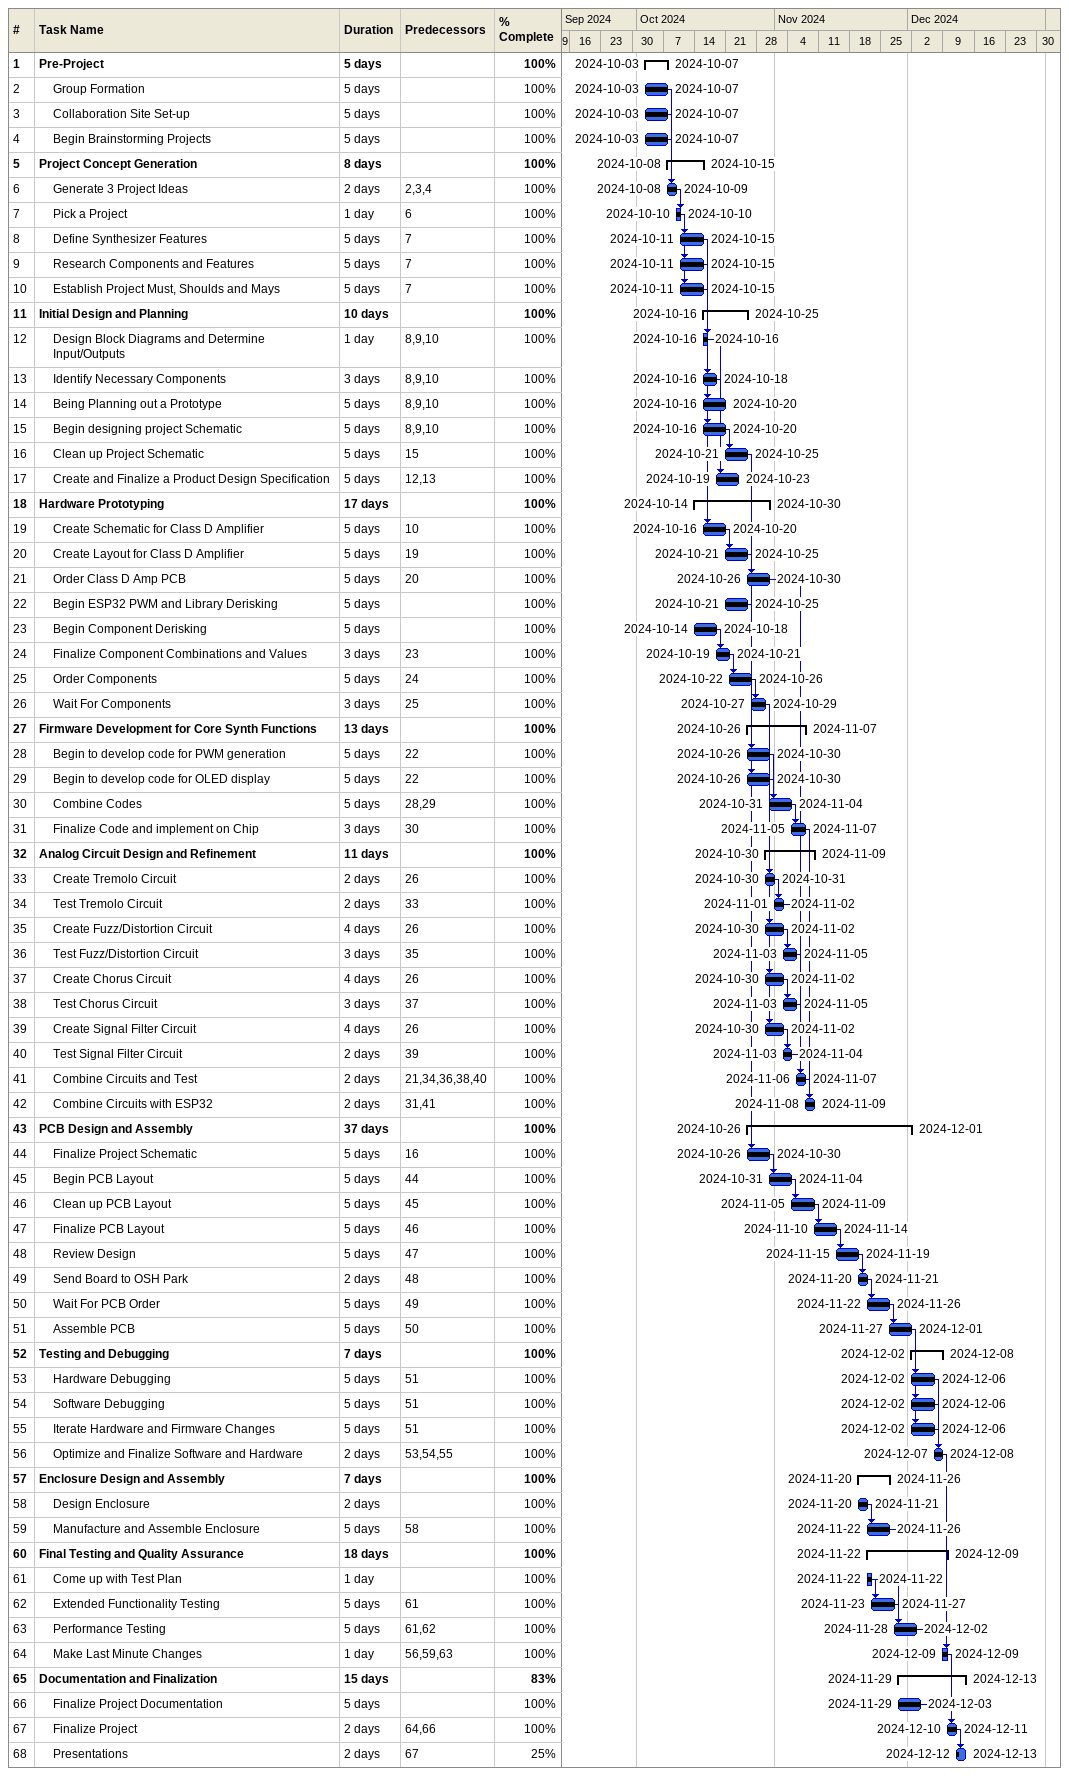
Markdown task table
| ID | Level | Task | Duration | Start | Finish | Predecessors | % complete |
|---|---|---|---|---|---|---|---|
| 1 | 1 | **Pre-Project** | 5d | 2024-10-03 | 2024-10-07 |  | 100 |
| 2 | 2 | Group Formation | 5d | 2024-10-03 | 2024-10-07 |  | 100 |
| 3 | 2 | Collaboration Site Set-up | 5d | 2024-10-03 | 2024-10-07 |  | 100 |
| 4 | 2 | Begin Brainstorming Projects | 5d | 2024-10-03 | 2024-10-07 |  | 100 |
| 5 | 1 | **Project Concept Generation** | 8d | 2024-10-08 | 2024-10-15 |  | 100 |
| 6 | 2 | Generate 3 Project Ideas | 2d | 2024-10-08 | 2024-10-09 | 2, 3, 4 | 100 |
| 7 | 2 | Pick a Project | 1d | 2024-10-10 | 2024-10-10 | 6 | 100 |
| 8 | 2 | Define Synthesizer Features | 5d | 2024-10-11 | 2024-10-15 | 7 | 100 |
| 9 | 2 | Research Components and Features | 5d | 2024-10-11 | 2024-10-15 | 7 | 100 |
| 10 | 2 | Establish Project Must, Shoulds and Mays | 5d | 2024-10-11 | 2024-10-15 | 7 | 100 |
| 11 | 1 | **Initial Design and Planning** | 10d | 2024-10-16 | 2024-10-25 |  | 100 |
| 12 | 2 | Design Block Diagrams and Determine Input/Outputs | 1d | 2024-10-16 | 2024-10-16 | 8, 9, 10 | 100 |
| 13 | 2 | Identify Necessary Components | 3d | 2024-10-16 | 2024-10-18 | 8, 9, 10 | 100 |
| 14 | 2 | Being Planning out a Prototype | 5d | 2024-10-16 | 2024-10-20 | 8, 9, 10 | 100 |
| 15 | 2 | Begin designing project Schematic | 5d | 2024-10-16 | 2024-10-20 | 8, 9, 10 | 100 |
| 16 | 2 | Clean up Project Schematic | 5d | 2024-10-21 | 2024-10-25 | 15 | 100 |
| 17 | 2 | Create and Finalize a Product Design Specification | 5d | 2024-10-19 | 2024-10-23 | 12, 13 | 100 |
| 18 | 1 | **Hardware Prototyping** | 17d | 2024-10-14 | 2024-10-30 |  | 100 |
| 19 | 2 | Create Schematic for Class D Amplifier | 5d | 2024-10-16 | 2024-10-20 | 10 | 100 |
| 20 | 2 | Create Layout for Class D Amplifier | 5d | 2024-10-21 | 2024-10-25 | 19 | 100 |
| 21 | 2 | Order Class D Amp PCB | 5d | 2024-10-26 | 2024-10-30 | 20 | 100 |
| 22 | 2 | Begin ESP32 PWM and Library Derisking | 5d | 2024-10-21 | 2024-10-25 |  | 100 |
| 23 | 2 | Begin Component Derisking | 5d | 2024-10-14 | 2024-10-18 |  | 100 |
| 24 | 2 | Finalize Component Combinations and Values | 3d | 2024-10-19 | 2024-10-21 | 23 | 100 |
| 25 | 2 | Order Components | 5d | 2024-10-22 | 2024-10-26 | 24 | 100 |
| 26 | 2 | Wait For Components | 3d | 2024-10-27 | 2024-10-29 | 25 | 100 |
| 27 | 1 | **Firmware Development for Core Synth Functions** | 13d | 2024-10-26 | 2024-11-07 |  | 100 |
| 28 | 2 | Begin to develop code for PWM generation | 5d | 2024-10-26 | 2024-10-30 | 22 | 100 |
| 29 | 2 | Begin to develop code for OLED display | 5d | 2024-10-26 | 2024-10-30 | 22 | 100 |
| 30 | 2 | Combine Codes | 5d | 2024-10-31 | 2024-11-04 | 28, 29 | 100 |
| 31 | 2 | Finalize Code and implement on Chip | 3d | 2024-11-05 | 2024-11-07 | 30 | 100 |
| 32 | 1 | **Analog Circuit Design and Refinement** | 11d | 2024-10-30 | 2024-11-09 |  | 100 |
| 33 | 2 | Create Tremolo Circuit | 2d | 2024-10-30 | 2024-10-31 | 26 | 100 |
| 34 | 2 | Test Tremolo Circuit | 2d | 2024-11-01 | 2024-11-02 | 33 | 100 |
| 35 | 2 | Create Fuzz/Distortion Circuit | 4d | 2024-10-30 | 2024-11-02 | 26 | 100 |
| 36 | 2 | Test Fuzz/Distortion Circuit | 3d | 2024-11-03 | 2024-11-05 | 35 | 100 |
| 37 | 2 | Create Chorus Circuit | 4d | 2024-10-30 | 2024-11-02 | 26 | 100 |
| 38 | 2 | Test Chorus Circuit | 3d | 2024-11-03 | 2024-11-05 | 37 | 100 |
| 39 | 2 | Create Signal Filter Circuit | 4d | 2024-10-30 | 2024-11-02 | 26 | 100 |
| 40 | 2 | Test Signal Filter Circuit | 2d | 2024-11-03 | 2024-11-04 | 39 | 100 |
| 41 | 2 | Combine Circuits and Test | 2d | 2024-11-06 | 2024-11-07 | 21, 34, 36, 38, 40 | 100 |
| 42 | 2 | Combine Circuits with ESP32 | 2d | 2024-11-08 | 2024-11-09 | 31, 41 | 100 |
| 43 | 1 | **PCB Design and Assembly** | 37d | 2024-10-26 | 2024-12-01 |  | 100 |
| 44 | 2 | Finalize Project Schematic | 5d | 2024-10-26 | 2024-10-30 | 16 | 100 |
| 45 | 2 | Begin PCB Layout | 5d | 2024-10-31 | 2024-11-04 | 44 | 100 |
| 46 | 2 | Clean up PCB Layout | 5d | 2024-11-05 | 2024-11-09 | 45 | 100 |
| 47 | 2 | Finalize PCB Layout | 5d | 2024-11-10 | 2024-11-14 | 46 | 100 |
| 48 | 2 | Review Design | 5d | 2024-11-15 | 2024-11-19 | 47 | 100 |
| 49 | 2 | Send Board to OSH Park | 2d | 2024-11-20 | 2024-11-21 | 48 | 100 |
| 50 | 2 | Wait For PCB Order | 5d | 2024-11-22 | 2024-11-26 | 49 | 100 |
| 51 | 2 | Assemble PCB | 5d | 2024-11-27 | 2024-12-01 | 50 | 100 |
| 52 | 1 | **Testing and Debugging** | 7d | 2024-12-02 | 2024-12-08 |  | 100 |
| 53 | 2 | Hardware Debugging | 5d | 2024-12-02 | 2024-12-06 | 51 | 100 |
| 54 | 2 | Software Debugging | 5d | 2024-12-02 | 2024-12-06 | 51 | 100 |
| 55 | 2 | Iterate Hardware and Firmware Changes | 5d | 2024-12-02 | 2024-12-06 | 51 | 100 |
| 56 | 2 | Optimize and Finalize Software and Hardware | 2d | 2024-12-07 | 2024-12-08 | 53, 54, 55 | 100 |
| 57 | 1 | **Enclosure Design and Assembly** | 7d | 2024-11-20 | 2024-11-26 |  | 100 |
| 58 | 2 | Design Enclosure | 2d | 2024-11-20 | 2024-11-21 |  | 100 |
| 59 | 2 | Manufacture and Assemble Enclosure | 5d | 2024-11-22 | 2024-11-26 | 58 | 100 |
| 60 | 1 | **Final Testing and Quality Assurance** | 18d | 2024-11-22 | 2024-12-09 |  | 100 |
| 61 | 2 | Come up with Test Plan | 1d | 2024-11-22 | 2024-11-22 |  | 100 |
| 62 | 2 | Extended Functionality Testing | 5d | 2024-11-23 | 2024-11-27 | 61 | 100 |
| 63 | 2 | Performance Testing | 5d | 2024-11-28 | 2024-12-02 | 61, 62 | 100 |
| 64 | 2 | Make Last Minute Changes | 1d | 2024-12-09 | 2024-12-09 | 56, 59, 63 | 100 |
| 65 | 1 | **Documentation and Finalization** | 15d | 2024-11-29 | 2024-12-13 |  | 83 |
| 66 | 2 | Finalize Project Documentation | 5d | 2024-11-29 | 2024-12-03 |  | 100 |
| 67 | 2 | Finalize Project | 2d | 2024-12-10 | 2024-12-11 | 64, 66 | 100 |
| 68 | 2 | Presentations | 2d | 2024-12-12 | 2024-12-13 | 67 | 25 |
